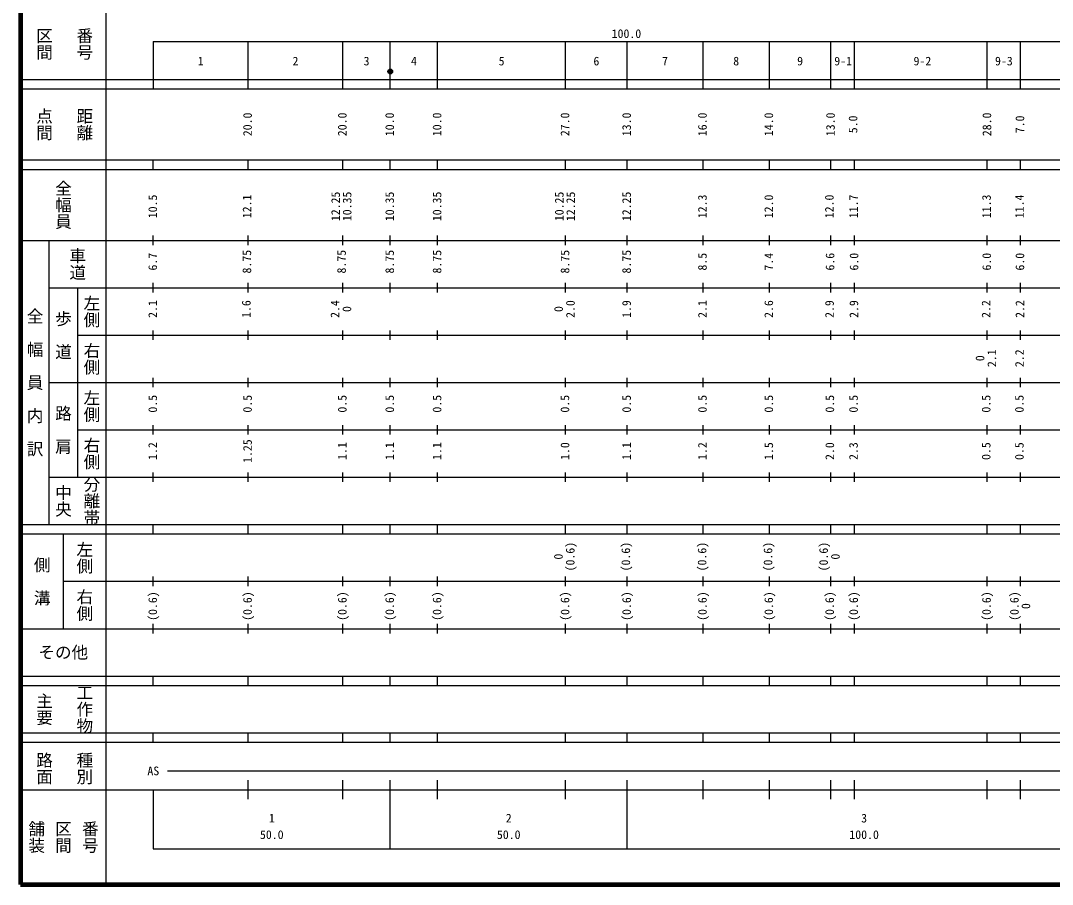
# Model space of a CAD drawing. Units: millimetres on the paper, enlarged 1000 times. Extents: x 40000 to 680000, y 20000 to 380000.
# Drawn here: x 40000 to 257726, y 20000 to 202409 of the extents above; entities that cross this region are included whole.
import ezdxf
from ezdxf.enums import TextEntityAlignment as Align

# ---------------------------------------------------------------- set-up
doc = ezdxf.new("R2010")
doc.units = ezdxf.units.MM
doc.header["$LTSCALE"] = 1000
doc.layers.add('M-TTL', color=2, linetype='Continuous', lineweight=140)
doc.layers.add('M-TTL-BAND', color=7, linetype='Continuous', lineweight=25)
doc.styles.add('@ＭＳ ゴシック', font='')
doc.styles.add('ＭＳ ゴシック', font='')
doc.styles.get('@ＭＳ ゴシック').set_extended_font_data('@MS Gothic')
doc.styles.get('ＭＳ ゴシック').set_extended_font_data('MS Gothic')

msp = doc.modelspace()

# ---------------------------------------------------------------- hatches: boundary and pattern name
at = {"layer": 'M-TTL-BAND'}
msp.add_hatch(color=256, dxfattribs=at).paths.add_polyline_path([(118503, 191665, 1), (117503, 191665, 1)])

# ---------------------------------------------------------------- linework, layer by layer
at = {"layer": 'M-TTL'}
for p, q in [((40000, 380000), (40000, 20000)), ((40000, 20000), (680000, 20000))]:
    msp.add_line(p, q, dxfattribs=at)
at = {"layer": 'M-TTL-BAND'}
for p, q in [((58000, 370000), (58000, 20000)), ((68000, 198000), (579000, 198000)), ((68000, 198000), (68000, 188000)), ((88000, 188000), (88000, 198000)), ((108000, 188000), (108000, 198000)), ((118000, 188000), (118000, 198000)), ((128000, 188000), (128000, 198000)), ((155000, 188000), (155000, 198000)), ((168000, 188000), (168000, 198000)), ((184000, 188000), (184000, 198000)), ((198000, 188000), (198000, 198000)), ((211000, 188000), (211000, 198000)), ((216000, 188000), (216000, 198000)), ((244000, 188000), (244000, 198000)), ((251000, 188000), (251000, 198000)), ((40000, 190000), (579000, 190000)), ((40000, 188000), (579000, 188000)), ((40000, 173000), (579000, 173000)), ((68000, 171000), (68000, 173000)), ((88000, 171000), (88000, 173000)), ((108000, 171000), (108000, 173000)), ((118000, 171000), (118000, 173000)), ((128000, 171000), (128000, 173000)), ((155000, 171000), (155000, 173000)), ((168000, 171000), (168000, 173000)), ((184000, 171000), (184000, 173000)), ((198000, 171000), (198000, 173000)), ((211000, 171000), (211000, 173000)), ((216000, 171000), (216000, 173000)), ((244000, 171000), (244000, 173000)), ((251000, 171000), (251000, 173000)), ((40000, 171000), (579000, 171000)), ((68000, 155000), (68000, 157000)), ((88000, 155000), (88000, 157000)), ((108000, 155000), (108000, 157000)), ((118000, 155000), (118000, 157000)), ((128000, 155000), (128000, 157000)), ((155000, 155000), (155000, 157000)), ((168000, 155000), (168000, 157000)), ((184000, 155000), (184000, 157000)), ((198000, 155000), (198000, 157000)), ((211000, 155000), (211000, 157000)), ((216000, 155000), (216000, 157000)), ((244000, 155000), (244000, 157000)), ((251000, 155000), (251000, 157000)), ((40000, 156000), (579000, 156000)), ((46000, 96000), (46000, 156000)), ((46000, 146000), (579000, 146000)), ((52000, 146000), (52000, 106000)), ((68000, 145000), (68000, 147000)), ((88000, 145000), (88000, 147000)), ((108000, 145000), (108000, 147000)), ((118000, 145000), (118000, 147000)), ((128000, 145000), (128000, 147000)), ((155000, 145000), (155000, 147000)), ((168000, 145000), (168000, 147000)), ((184000, 145000), (184000, 147000)), ((198000, 145000), (198000, 147000)), ((211000, 145000), (211000, 147000)), ((216000, 145000), (216000, 147000)), ((244000, 145000), (244000, 147000)), ((251000, 145000), (251000, 147000)), ((52000, 136000), (579000, 136000)), ((68000, 135000), (68000, 137000)), ((88000, 135000), (88000, 137000)), ((108000, 135000), (108000, 137000)), ((118000, 135000), (118000, 137000)), ((128000, 135000), (128000, 137000)), ((155000, 135000), (155000, 137000)), ((168000, 135000), (168000, 137000)), ((184000, 135000), (184000, 137000)), ((198000, 135000), (198000, 137000)), ((211000, 135000), (211000, 137000)), ((216000, 135000), (216000, 137000)), ((244000, 135000), (244000, 137000)), ((251000, 135000), (251000, 137000)), ((68000, 125000), (68000, 127000)), ((88000, 125000), (88000, 127000)), ((108000, 125000), (108000, 127000)), ((118000, 125000), (118000, 127000)), ((128000, 125000), (128000, 127000)), ((155000, 125000), (155000, 127000)), ((168000, 125000), (168000, 127000)), ((184000, 125000), (184000, 127000)), ((198000, 125000), (198000, 127000)), ((211000, 125000), (211000, 127000)), ((216000, 125000), (216000, 127000)), ((244000, 125000), (244000, 127000)), ((251000, 125000), (251000, 127000)), ((46000, 126000), (579000, 126000)), ((52000, 116000), (579000, 116000)), ((68000, 115000), (68000, 117000)), ((88000, 115000), (88000, 117000)), ((108000, 115000), (108000, 117000)), ((118000, 115000), (118000, 117000)), ((128000, 115000), (128000, 117000)), ((155000, 115000), (155000, 117000)), ((168000, 115000), (168000, 117000)), ((184000, 115000), (184000, 117000)), ((198000, 115000), (198000, 117000)), ((211000, 115000), (211000, 117000)), ((216000, 115000), (216000, 117000)), ((244000, 115000), (244000, 117000)), ((251000, 115000), (251000, 117000)), ((68000, 105000), (68000, 107000)), ((88000, 105000), (88000, 107000)), ((108000, 105000), (108000, 107000)), ((118000, 105000), (118000, 107000)), ((128000, 105000), (128000, 107000)), ((155000, 105000), (155000, 107000)), ((168000, 105000), (168000, 107000)), ((184000, 105000), (184000, 107000)), ((198000, 105000), (198000, 107000)), ((211000, 105000), (211000, 107000)), ((216000, 105000), (216000, 107000)), ((244000, 105000), (244000, 107000)), ((251000, 105000), (251000, 107000)), ((46000, 106000), (579000, 106000)), ((40000, 96000), (579000, 96000)), ((68000, 94000), (68000, 96000)), ((88000, 94000), (88000, 96000)), ((108000, 94000), (108000, 96000)), ((118000, 94000), (118000, 96000)), ((128000, 94000), (128000, 96000)), ((155000, 94000), (155000, 96000)), ((168000, 94000), (168000, 96000)), ((184000, 94000), (184000, 96000)), ((198000, 94000), (198000, 96000)), ((211000, 94000), (211000, 96000)), ((216000, 94000), (216000, 96000)), ((244000, 94000), (244000, 96000)), ((251000, 94000), (251000, 96000)), ((40000, 94000), (579000, 94000)), ((49000, 94000), (49000, 74000)), ((68000, 83000), (68000, 85000)), ((88000, 83000), (88000, 85000)), ((108000, 83000), (108000, 85000)), ((118000, 83000), (118000, 85000)), ((128000, 83000), (128000, 85000)), ((155000, 83000), (155000, 85000)), ((168000, 83000), (168000, 85000)), ((184000, 83000), (184000, 85000)), ((198000, 83000), (198000, 85000)), ((211000, 83000), (211000, 85000)), ((216000, 83000), (216000, 85000)), ((244000, 83000), (244000, 85000)), ((251000, 83000), (251000, 85000)), ((49000, 84000), (579000, 84000)), ((68000, 73000), (68000, 75000)), ((88000, 73000), (88000, 75000)), ((108000, 73000), (108000, 75000)), ((118000, 73000), (118000, 75000)), ((128000, 73000), (128000, 75000)), ((155000, 73000), (155000, 75000)), ((168000, 73000), (168000, 75000)), ((184000, 73000), (184000, 75000)), ((198000, 73000), (198000, 75000)), ((211000, 73000), (211000, 75000)), ((216000, 73000), (216000, 75000)), ((244000, 73000), (244000, 75000)), ((251000, 73000), (251000, 75000)), ((40000, 74000), (579000, 74000)), ((40000, 64000), (579000, 64000)), ((68000, 62000), (68000, 64000)), ((88000, 62000), (88000, 64000)), ((108000, 62000), (108000, 64000)), ((118000, 62000), (118000, 64000)), ((128000, 62000), (128000, 64000)), ((155000, 62000), (155000, 64000)), ((168000, 62000), (168000, 64000)), ((184000, 62000), (184000, 64000)), ((198000, 62000), (198000, 64000)), ((211000, 62000), (211000, 64000)), ((216000, 62000), (216000, 64000)), ((244000, 62000), (244000, 64000)), ((251000, 62000), (251000, 64000)), ((40000, 62000), (579000, 62000)), ((40000, 52000), (579000, 52000)), ((68000, 50000), (68000, 52000)), ((88000, 50000), (88000, 52000)), ((108000, 50000), (108000, 52000)), ((118000, 50000), (118000, 52000)), ((128000, 50000), (128000, 52000)), ((155000, 50000), (155000, 52000)), ((168000, 50000), (168000, 52000)), ((184000, 50000), (184000, 52000)), ((198000, 50000), (198000, 52000)), ((211000, 50000), (211000, 52000)), ((216000, 50000), (216000, 52000)), ((244000, 50000), (244000, 52000)), ((251000, 50000), (251000, 52000)), ((40000, 50000), (579000, 50000)), ((71000, 44000), (565000, 44000)), ((88000, 38000), (88000, 42000)), ((108000, 38000), (108000, 42000)), ((118000, 27500), (118000, 42000)), ((128000, 38000), (128000, 42000)), ((155000, 38000), (155000, 42000)), ((168000, 27500), (168000, 42000)), ((184000, 38000), (184000, 42000)), ((198000, 38000), (198000, 42000)), ((211000, 38000), (211000, 42000)), ((216000, 38000), (216000, 42000)), ((244000, 38000), (244000, 42000)), ((251000, 38000), (251000, 42000)), ((40000, 40000), (579000, 40000)), ((68000, 40000), (68000, 27500)), ((68000, 27500), (579000, 27500))]:
    msp.add_line(p, q, dxfattribs=at)
msp.add_circle((118003, 191665), 500, dxfattribs=at)

# ---------------------------------------------------------------- texts
at = {"layer": 'M-TTL-BAND', "style": '@ＭＳ ゴシック'}
for s, p in [('区間', (45000, 197500)), ('番号', (53500, 197500)), ('点間', (45000, 180500)), ('距離', (53500, 180500)), ('全幅員', (49000, 163500)), ('車道', (52000, 151000)), ('左側', (55000, 141000)), ('全\u3000幅\u3000員\u3000内\u3000訳', (43000, 126000)), ('歩\u3000道', (49000, 136000)), ('右側', (55000, 131000)), ('左側', (55000, 121000)), ('路\u3000肩', (49000, 116000)), ('右側', (55000, 111000)), ('分離帯', (55000, 101000)), ('中央', (49000, 101000)), ('左側', (53500, 89000)), ('側\u3000溝', (44500, 84000)), ('右側', (53500, 79000)), ('工作物', (53500, 57000)), ('主要', (45000, 57000)), ('路面', (45000, 44500)), ('種別', (53500, 44500)), ('舗装', (43333, 30000)), ('区間', (49000, 30000)), ('番号', (54667, 30000))]:
    msp.add_text(s, height=2566, rotation=270, dxfattribs=at).set_placement(p, align=Align.MIDDLE_CENTER)
at = {"layer": 'M-TTL-BAND', "style": 'ＭＳ ゴシック'}
for s, p in [('100.0', (167844, 198195)), ('1', (78000, 192405)), ('2', (98000, 192405)), ('3', (113000, 192405)), ('4', (123000, 192405)), ('5', (141500, 192405)), ('6', (161500, 192405)), ('7', (176000, 192405)), ('8', (191000, 192405)), ('9', (204487, 192405)), ('9-1', (213574, 192405)), ('9-2', (230298, 192405)), ('9-3', (247493, 192405)), ('AS', (68000, 42500)), ('1', (93000, 32523)), ('2', (143000, 32523)), ('3', (218000, 32523)), ('50.0', (93000, 29033)), ('50.0', (143000, 29033)), ('100.0', (218000, 29033))]:
    msp.add_text(s, height=1833, dxfattribs=at).set_placement(p, align=Align.BOTTOM_CENTER)
for s, p in [('20.0', (89334, 180500)), ('20.0', (109334, 180500)), ('10.0', (119334, 180500)), ('10.0', (129334, 180500)), ('27.0', (156334, 180500)), ('13.0', (169334, 180500)), ('16.0', (185334, 180500)), ('14.0', (199334, 180500)), ('13.0', (212354, 180500)), ('5.0', (217117, 180500)), ('28.0', (245371, 180500)), ('7.0', (252334, 180500)), ('10.5', (69334, 163174)), ('12.1', (89227, 163174)), ('12.25', (107934, 163174)), ('10.35', (110356, 163174)), ('10.35', (119334, 163174)), ('10.35', (129334, 163174)), ('10.25', (155130, 163174)), ('12.25', (157546, 163174)), ('12.25', (169334, 163174)), ('12.3', (185334, 163174)), ('12.0', (199334, 163174)), ('12.0', (212118, 163174)), ('11.7', (217226, 163174)), ('11.3', (245292, 163174)), ('11.4', (252242, 163174)), ('6.7', (69334, 151500)), ('8.75', (89196, 151500)), ('8.75', (109176, 151500)), ('8.75', (119334, 151500)), ('8.75', (129334, 151500)), ('8.75', (156334, 151500)), ('8.75', (169334, 151500)), ('8.5', (185334, 151500)), ('7.4', (199334, 151500)), ('6.6', (212261, 151500)), ('6.0', (217329, 151500)), ('6.0', (245329, 151500)), ('6.0', (252334, 151500)), ('2.1', (69334, 141500)), ('1.6', (89078, 141500)), ('2.4', (107797, 141500)), ('0', (110306, 141500)), ('0', (154978, 141500)), ('2.0', (157478, 141500)), ('1.9', (169334, 141500)), ('2.1', (185334, 141500)), ('2.6', (199334, 141500)), ('2.9', (212155, 141500)), ('2.9', (217302, 141500)), ('2.2', (245196, 141500)), ('2.2', (252334, 141500)), ('2.1', (246411, 131111)), ('2.2', (252251, 131111)), ('0', (243911, 131111)), ('0.5', (69334, 121500)), ('0.5', (89334, 121500)), ('0.5', (109334, 121500)), ('0.5', (119334, 121500)), ('0.5', (129334, 121500)), ('0.5', (156314, 121500)), ('0.5', (169334, 121500)), ('0.5', (185334, 121500)), ('0.5', (199334, 121500)), ('0.5', (212211, 121500)), ('0.5', (217211, 121500)), ('0.5', (245211, 121500)), ('0.5', (252211, 121500)), ('1.2', (69334, 111500)), ('1.25', (89334, 111500)), ('1.1', (109334, 111500)), ('1.1', (119334, 111500)), ('1.1', (129334, 111500)), ('1.0', (156334, 111500)), ('1.1', (169334, 111500)), ('1.2', (185334, 111500)), ('1.5', (199334, 111500)), ('2.0', (212211, 111500)), ('0.5', (245211, 111500)), ('0.5', (252211, 111500)), ('2.3', (217211, 111500)), ('(0.6)', (157438, 89217)), ('(0.6)', (169164, 89217)), ('(0.6)', (185257, 89217)), ('(0.6)', (199168, 89217)), ('(0.6)', (210902, 89217)), ('0', (154938, 89217)), ('0', (213387, 89217)), ('(0.6)', (69334, 78764)), ('(0.6)', (89334, 78764)), ('(0.6)', (109334, 78764)), ('(0.6)', (119334, 78764)), ('(0.6)', (129334, 78764)), ('(0.6)', (156334, 78764)), ('(0.6)', (169334, 78764)), ('(0.6)', (185334, 78764)), ('(0.6)', (199334, 78764)), ('(0.6)', (212179, 78764)), ('(0.6)', (217241, 78764)), ('(0.6)', (245282, 78764)), ('(0.6)', (251163, 78764)), ('0', (253596, 78764))]:
    msp.add_text(s, height=1833, rotation=90, dxfattribs=at).set_placement(p, align=Align.BOTTOM_CENTER)
msp.add_text('その他', height=2566, dxfattribs=at).set_placement((49000, 69000), align=Align.MIDDLE_CENTER)

doc.saveas('drawing.dxf')
